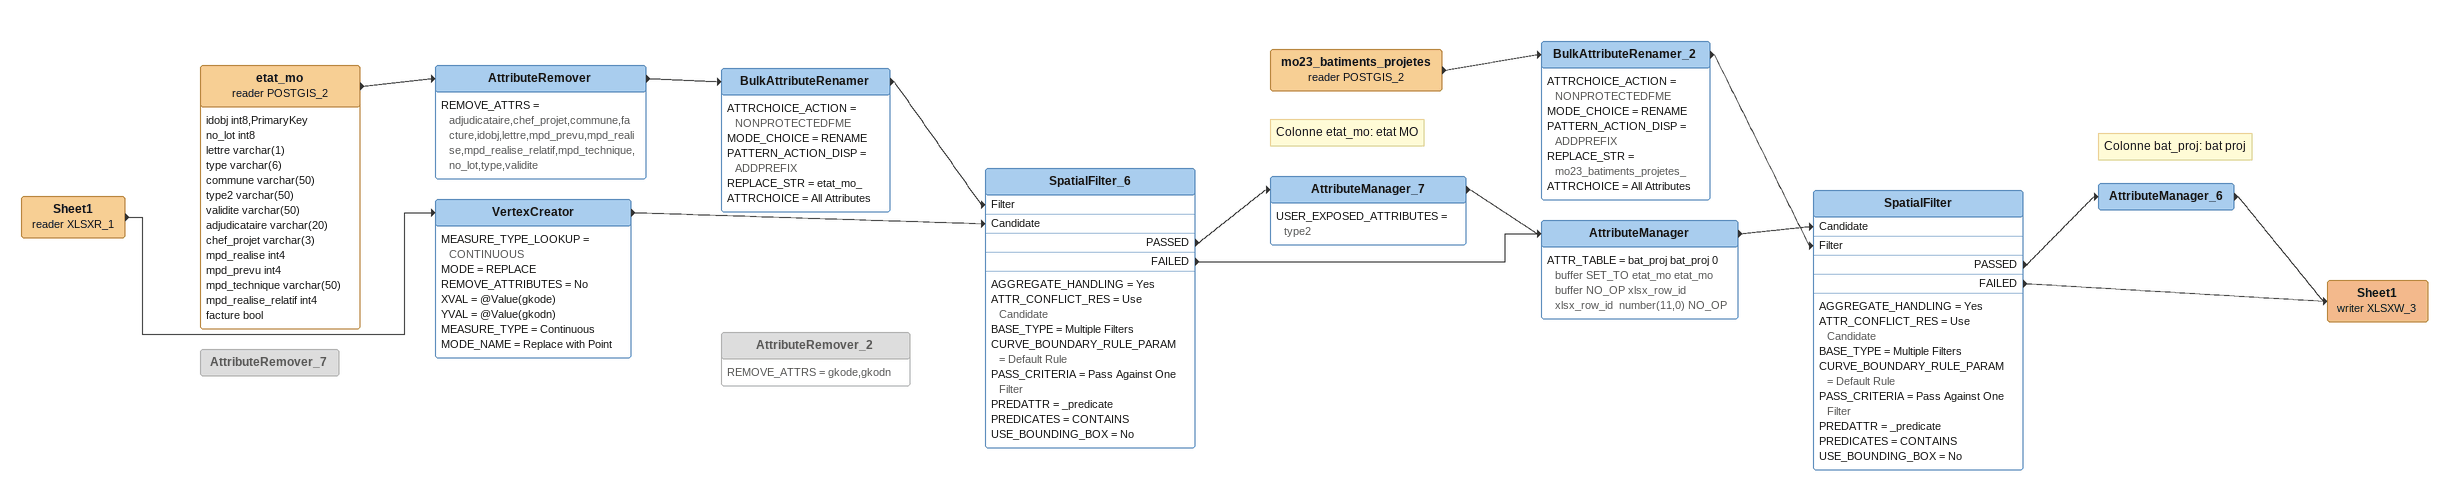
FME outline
Sheet1 (reader XLSXR_1)
    -> VertexCreator
VertexCreator
    MEASURE_TYPE_LOOKUP = CONTINUOUS
    MODE = REPLACE
    REMOVE_ATTRIBUTES = No
    XVAL = @Value(gkode)
    YVAL = @Value(gkodn)
    MEASURE_TYPE = Continuous
    MODE_NAME = Replace with Point
    -> SpatialFilter_6 [Candidate]
etat_mo (reader POSTGIS_2)
    attributes: idobj int8,PrimaryKey, no_lot int8, lettre varchar(1), type varchar(6), commune varchar(50), type2 varchar(50), validite varchar(50), adjudicataire varchar(20), chef_projet varchar(3), mpd_realise int4, mpd_prevu int4, mpd_technique varchar(50), mpd_realise_relatif int4, facture bool
    -> AttributeRemover
AttributeRemover
    REMOVE_ATTRS = adjudicataire,chef_projet,commune,facture,idobj,lettre,mpd_prevu,mpd_realise,mpd_realise_relatif,mpd_technique,no_lot,type,validite
    -> BulkAttributeRenamer
BulkAttributeRenamer
    ATTRCHOICE_ACTION = NONPROTECTEDFME
    MODE_CHOICE = RENAME
    PATTERN_ACTION_DISP = ADDPREFIX
    REPLACE_STR = etat_mo_
    ATTRCHOICE = All Attributes
    -> SpatialFilter_6 [Filter]
SpatialFilter_6
    AGGREGATE_HANDLING = Yes
    ATTR_CONFLICT_RES = Use Candidate
    BASE_TYPE = Multiple Filters
    CURVE_BOUNDARY_RULE_PARAM = Default Rule
    PASS_CRITERIA = Pass Against One Filter
    PREDATTR = _predicate
    PREDICATES = CONTAINS
    USE_BOUNDING_BOX = No
    PASSED -> AttributeManager_7
    FAILED -> AttributeManager
Note: Colonne etat_mo: etat MO
AttributeManager_7
    USER_EXPOSED_ATTRIBUTES = type2
    -> AttributeManager
AttributeManager
    ATTR_TABLE = bat_proj bat_proj 0 buffer SET_TO etat_mo etat_mo  buffer NO_OP xlsx_row_id xlsx_row_id  number(11,0) NO_OP
    -> SpatialFilter [Candidate]
AttributeRemover_7 [off]
AttributeRemover_2 [off]
    REMOVE_ATTRS = gkode,gkodn
mo23_batiments_projetes (reader POSTGIS_2)
    -> BulkAttributeRenamer_2
BulkAttributeRenamer_2
    ATTRCHOICE_ACTION = NONPROTECTEDFME
    MODE_CHOICE = RENAME
    PATTERN_ACTION_DISP = ADDPREFIX
    REPLACE_STR = mo23_batiments_projetes_
    ATTRCHOICE = All Attributes
    -> SpatialFilter [Filter]
SpatialFilter
    AGGREGATE_HANDLING = Yes
    ATTR_CONFLICT_RES = Use Candidate
    BASE_TYPE = Multiple Filters
    CURVE_BOUNDARY_RULE_PARAM = Default Rule
    PASS_CRITERIA = Pass Against One Filter
    PREDATTR = _predicate
    PREDICATES = CONTAINS
    USE_BOUNDING_BOX = No
    PASSED -> AttributeManager_6
    FAILED -> Sheet1 (writer XLSXW_3)
Note: Colonne bat_proj: bat proj
AttributeManager_6
    -> Sheet1 (writer XLSXW_3)
Sheet1 (writer XLSXW_3)
